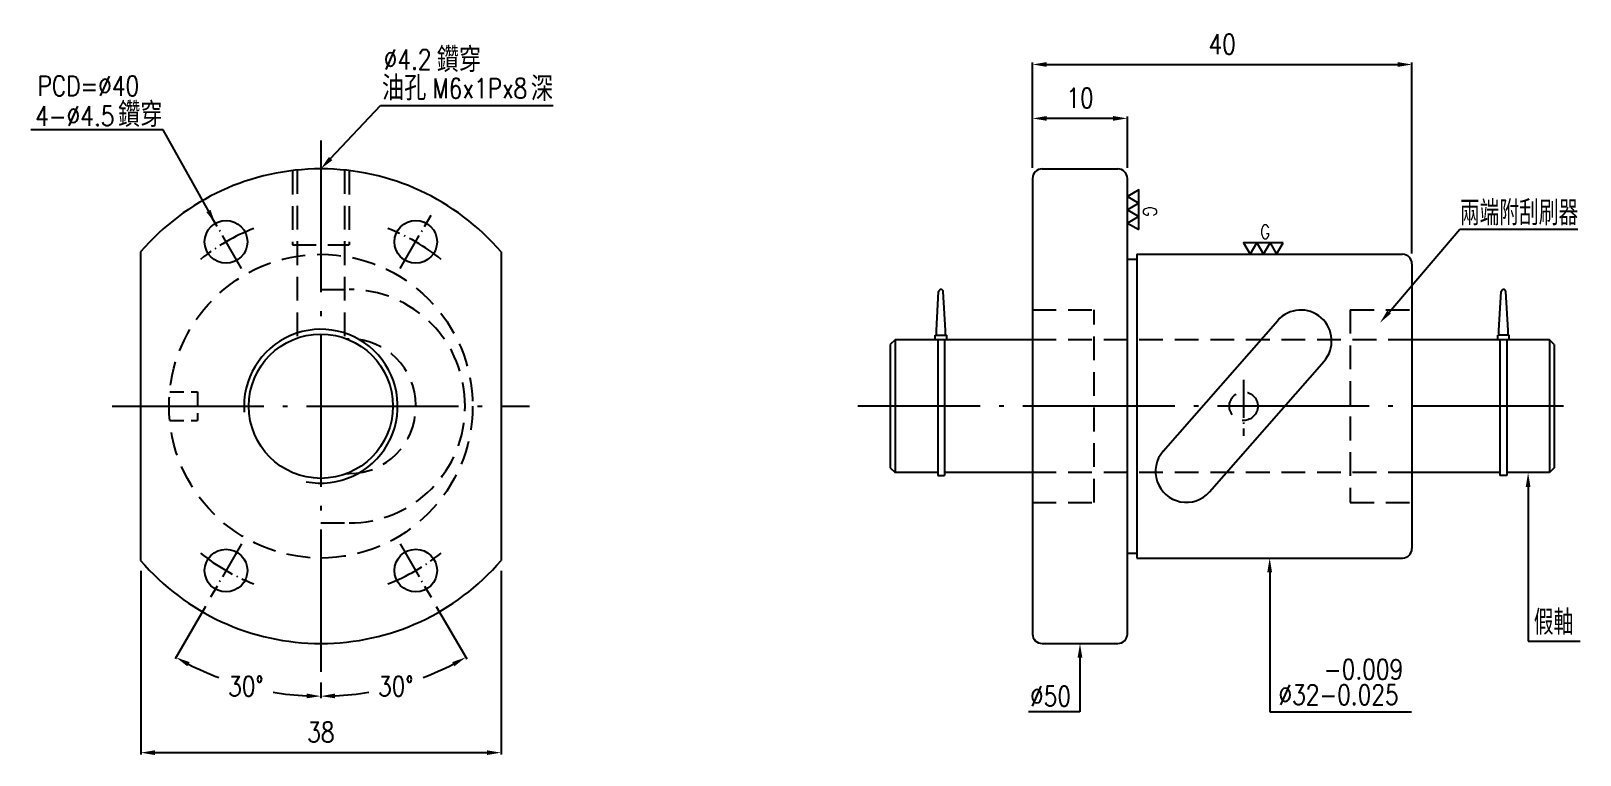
# Model space of a CAD drawing. Header units: millimetres. Extents: x 10478 to 10642, y -57 to 19.
import ezdxf
from ezdxf.enums import TextEntityAlignment as Align

# ---------------------------------------------------------------- set-up
doc = ezdxf.new("R2010")
doc.units = ezdxf.units.MM
doc.header["$LTSCALE"] = 10
doc.linetypes.add('C', pattern=[2.5625, 2, -0.25, 0.0625, -0.25])
doc.linetypes.add('H', pattern=[0.75, 0.5, -0.25])
doc.layers.get('0').update_dxf_attribs({"linetype": 'CONTINUOUS'})
doc.layers.get('DEFPOINTS').update_dxf_attribs({"linetype": 'CONTINUOUS'})
doc.layers.add('AM_5', color=3, linetype='CONTINUOUS', lineweight=25)
for name, color, linetype in [('C', 1, 'C'), ('H', 5, 'H'), ('L1', 4, 'CONTINUOUS')]:
    doc.layers.add(name, color=color, linetype=linetype)
doc.styles.add('SIMPLEX', font='SIMPLEX.shx', dxfattribs={"width": 0.8, "bigfont": 'chineset.shx'})
doc.dimstyles.new('STANDARD$0', dxfattribs={"dimscale": 0, "dimtxt": 2.1, "dimasz": 1.5, "dimexe": 0.2, "dimexo": 1.1, "dimgap": 1.1, "dimtad": 1, "dimdec": 3, "dimrnd": 0.0005, "dimdsep": 46, "dimtxsty": 'SIMPLEX', "dimcen": 0, "dimclrd": 6, "dimclre": 6, "dimclrt": 3, "dimadec": 1, "dimazin": 2, "dimtp": -0.1, "dimtm": 0.2, "dimtfac": 1, "dimtdec": 3, "dimtmove": 2, "dimatfit": 3, "dimfxl": 0, "dimtvp": 0.790698, "dimarcsym": 0})
doc.dimstyles.new('STANDARD$2', dxfattribs={"dimscale": 0, "dimtxt": 2.1, "dimasz": 1.5, "dimexe": 0.2, "dimexo": 1.1, "dimgap": 1.1, "dimtad": 0, "dimtih": 1, "dimtoh": 1, "dimdec": 3, "dimrnd": 0.0005, "dimdsep": 46, "dimtxsty": 'SIMPLEX', "dimcen": 0, "dimclrd": 6, "dimclre": 6, "dimclrt": 3, "dimadec": 1, "dimazin": 2, "dimtp": -0.1, "dimtm": 0.2, "dimtfac": 1, "dimtdec": 3, "dimtmove": 2, "dimatfit": 3, "dimfxl": 0, "dimtvp": 0.790698, "dimarcsym": 0})

# ---------------------------------------------------------------- blocks, each defined once
blk = doc.blocks.new('*D11')
at = {"layer": 'AM_5', "color": 6, "lineweight": -2}
for p, q in [((10583.92, 4.65), (10583.92, 15.75)), ((10585.42, 15.55), (10622.42, 15.55)), ((10623.92, -4.35), (10623.92, 15.75))]:
    blk.add_line(p, q, dxfattribs=at)
at = {"layer": 'AM_5', "color": 6}
for points in [[(10585.42, 15.8), (10585.42, 15.3), (10583.92, 15.55)], [(10622.42, 15.8), (10622.42, 15.3), (10623.92, 15.55)]]:
    blk.add_solid(points, dxfattribs=at)
at = {"layer": 'DEFPOINTS', "color": 0}
for p in [(10623.92, 15.55), (10583.92, 3.55), (10623.92, -5.45)]:
    blk.add_point(p, dxfattribs=at)
at = {"layer": 'AM_5', "color": 3, "insert": (10603.92, 17.7), "char_height": 2.1, "attachment_point": 5, "style": 'SIMPLEX'}
blk.add_mtext('40', dxfattribs=at)
blk = doc.blocks.new('*D12')
at = {"layer": 'AM_5', "color": 6, "lineweight": -2}
for p, q in [((10583.92, 4.65), (10583.92, 10.07)), ((10592.42, 9.87), (10585.42, 9.87)), ((10593.92, 4.65), (10593.92, 10.07))]:
    blk.add_line(p, q, dxfattribs=at)
at = {"layer": 'AM_5', "color": 6}
for points in [[(10585.42, 10.12), (10585.42, 9.62), (10583.92, 9.87)], [(10592.42, 10.12), (10592.42, 9.62), (10593.92, 9.87)]]:
    blk.add_solid(points, dxfattribs=at)
at = {"layer": 'DEFPOINTS', "color": 0}
for p in [(10583.92, 9.87), (10583.92, 3.55), (10593.92, 3.55)]:
    blk.add_point(p, dxfattribs=at)
at = {"layer": 'AM_5', "color": 3, "insert": (10588.92, 12.02), "char_height": 2.1, "attachment_point": 5, "style": 'SIMPLEX'}
blk.add_mtext('10', dxfattribs=at)
blk = doc.blocks.new('*D13')
at = {"color": 6, "lineweight": -2}
for p, q in [((10496.71, -41.54), (10493.51, -47.08)), ((10508.89, -49.55), (10508.89, -51.2))]:
    blk.add_line(p, q, dxfattribs=at)
for start, end in [(242.8131, 249.3644), (260.4903, 267.1869)]:
    blk.add_arc((10508.89, -20.45), 30.55, start, end, dxfattribs=at)
at = {"color": 6}
for points in [[(10494.81, -47.85), (10495.05, -47.41), (10493.61, -46.91)], [(10507.39, -50.72), (10507.38, -51.22), (10508.89, -51)]]:
    blk.add_solid(points, dxfattribs=at)
at = {"layer": 'DEFPOINTS', "color": 0}
for p in [(10508.89, 7.55), (10500.51, -34.96), (10497.26, -40.59), (10508.89, -48.45), (10498.44, -49.16)]:
    blk.add_point(p, dxfattribs=at)
at = {"color": 3, "insert": (10500.98, -49.96), "char_height": 2.1, "attachment_point": 5, "style": 'SIMPLEX'}
blk.add_mtext('30°', dxfattribs=at)
blk = doc.blocks.new('*D14')
at = {"color": 6, "lineweight": -2}
for p, q in [((10521.06, -41.54), (10524.26, -47.08)), ((10508.89, -49.55), (10508.89, -51.2))]:
    blk.add_line(p, q, dxfattribs=at)
for start, end in [(290.6356, 297.1869), (272.8131, 279.5097)]:
    blk.add_arc((10508.89, -20.45), 30.55, start, end, dxfattribs=at)
at = {"color": 6}
for points in [[(10522.73, -47.41), (10522.97, -47.85), (10524.16, -46.91)], [(10510.39, -51.22), (10510.38, -50.72), (10508.89, -51)]]:
    blk.add_solid(points, dxfattribs=at)
at = {"layer": 'DEFPOINTS', "color": 0}
for p in [(10508.89, 7.55), (10517.26, -34.96), (10520.51, -40.59), (10508.89, -48.45), (10514.19, -50.54)]:
    blk.add_point(p, dxfattribs=at)
at = {"color": 3, "insert": (10516.79, -49.96), "char_height": 2.1, "attachment_point": 5, "style": 'SIMPLEX'}
blk.add_mtext('30°', dxfattribs=at)
blk = doc.blocks.new('*D15')
at = {"layer": 'AM_5', "color": 6, "lineweight": -2}
for p, q in [((10489.89, -37.8), (10489.89, -57.15)), ((10527.89, -37.8), (10527.89, -57.15)), ((10491.39, -56.95), (10526.39, -56.95))]:
    blk.add_line(p, q, dxfattribs=at)
at = {"layer": 'AM_5', "color": 6}
for points in [[(10491.39, -56.7), (10491.39, -57.2), (10489.89, -56.95)], [(10526.39, -56.7), (10526.39, -57.2), (10527.89, -56.95)]]:
    blk.add_solid(points, dxfattribs=at)
at = {"layer": 'DEFPOINTS', "color": 0}
for p in [(10489.89, -36.7), (10527.89, -36.7), (10527.89, -56.95)]:
    blk.add_point(p, dxfattribs=at)
at = {"layer": 'AM_5', "color": 3, "insert": (10508.89, -54.8), "char_height": 2.1, "attachment_point": 5, "style": 'SIMPLEX'}
blk.add_mtext('38', dxfattribs=at)

msp = doc.modelspace()

# ---------------------------------------------------------------- linework, layer by layer
at = {"color": 6}
for p, q in [((10509.9163, 5.6404), (10515.1899, 11.2247)), ((10515.1899, 11.2247), (10533.3853, 11.2247)), ((10492.2453, 8.6497), (10478.3247, 8.6497)), ((10497.0274, 0.127), (10492.2453, 8.6497)), ((10621.5141, -10.5307), (10628.9657, -1.7909)), ((10628.9657, -1.7909), (10641.4156, -1.7909)), ((10636.1723, -28.9502), (10636.1723, -45.187)), ((10608.9223, -37.9502), (10608.9223, -52.6369)), ((10636.1723, -45.187), (10641.6428, -45.187)), ((10588.9223, -46.9502), (10588.9223, -52.6369)), ((10588.9223, -52.6369), (10583.485, -52.6369)), ((10608.9223, -52.6369), (10610.3455, -52.6369)), ((10610.3455, -52.6369), (10623.8655, -52.6369))]:
    msp.add_line(p, q, dxfattribs=at)
for p, q in [((10583.9223, 3.5498), (10583.9223, -44.4502)), ((10584.9223, 4.5498), (10592.9223, 4.5498)), ((10593.9223, -44.4502), (10593.9223, 3.5498)), ((10489.8864, -4.2021), (10489.8864, -36.6983)), ((10527.8864, -4.2021), (10527.8864, -36.6983)), ((10594.9223, -4.4502), (10622.9223, -4.4502)), ((10594.9223, -4.4502), (10594.9223, -36.4502)), ((10593.9223, -4.9502), (10594.9223, -4.9502)), ((10623.9223, -5.4502), (10623.9223, -35.4502)), ((10573.7814, -12.4844), (10574.0231, -8.3779)), ((10574.747, -12.4844), (10574.5053, -8.3779)), ((10633.0976, -12.4844), (10633.3392, -8.3779)), ((10634.0631, -12.4844), (10633.8214, -8.3779)), ((10597.6928, -25.1827), (10609.7671, -11.4293)), ((10573.6607, -12.9672), (10574.8676, -12.9672)), ((10573.6607, -13.45), (10573.6607, -12.9672)), ((10573.7814, -12.9672), (10573.7814, -12.4844)), ((10574.747, -12.9672), (10574.747, -12.4844)), ((10574.8676, -13.45), (10574.8676, -12.9672)), ((10634.1838, -12.9672), (10632.9769, -12.9672)), ((10632.9769, -13.45), (10632.9769, -12.9672)), ((10633.0976, -12.9672), (10633.0976, -12.4844)), ((10634.0631, -12.9672), (10634.0631, -12.4844)), ((10634.1838, -13.45), (10634.1838, -12.9672)), ((10569.4223, -13.4502), (10568.9223, -13.9502)), ((10568.9223, -13.9502), (10568.9223, -26.9502)), ((10569.4223, -13.4502), (10569.4223, -27.4502)), ((10583.9223, -13.4502), (10569.4223, -13.4502)), ((10573.9223, -13.45), (10573.9223, -27.7379)), ((10574.6464, -13.45), (10574.6464, -27.7379)), ((10638.4223, -13.4502), (10623.9223, -13.4502)), ((10633.1981, -13.45), (10633.1981, -27.7379)), ((10633.9223, -13.45), (10633.9223, -27.7379)), ((10638.9223, -13.9502), (10638.4223, -13.4502)), ((10638.4223, -13.4502), (10638.4223, -27.4502)), ((10638.9223, -13.9502), (10638.9223, -26.9502)), ((10602.5775, -29.471), (10614.6517, -15.7177)), ((10568.9223, -26.9502), (10569.4223, -27.4502)), ((10573.9223, -27.4502), (10569.4223, -27.4502)), ((10573.9223, -27.7379), (10574.6464, -27.7379)), ((10583.9223, -27.4502), (10574.6464, -27.4502)), ((10633.1981, -27.4502), (10623.9223, -27.4502)), ((10633.9223, -27.7379), (10633.1981, -27.7379)), ((10638.4223, -27.4502), (10633.9223, -27.4502)), ((10638.9223, -26.9502), (10638.4223, -27.4502)), ((10593.9223, -35.9502), (10594.9223, -35.9502)), ((10594.9223, -36.4502), (10622.9223, -36.4502)), ((10584.9223, -45.4502), (10592.9223, -45.4502))]:
    msp.add_line(p, q)
at = {"color": 3}
for points in [[(10595.1322, 0.9431), (10595.1322, 2.3402), (10593.9223, 1.6416)], [(10595.1322, -0.454), (10595.1322, 0.9431), (10593.9223, 0.2446)], [(10595.1322, -1.8511), (10595.1322, -0.454), (10593.9223, -1.1525)], [(10607.5621, -3.2403), (10606.1651, -3.2403), (10606.8636, -4.4502)], [(10608.9592, -3.2403), (10607.5621, -3.2403), (10608.2607, -4.4502)], [(10610.3563, -3.2403), (10608.9592, -3.2403), (10609.6578, -4.4502)]]:
    msp.add_lwpolyline(points, close=True, dxfattribs=at)
for centre, radius in [((10498.8864, -3.1297), 2.25), ((10518.8864, -3.1297), 2.25), ((10508.8864, -20.4502), 7.6), ((10498.8864, -37.7707), 2.25), ((10518.8864, -37.7707), 2.25)]:
    msp.add_circle(centre, radius)
for centre, radius, start, end in [((10508.8864, -20.4502), 25, 40.535802, 139.464198), ((10584.9223, 3.5498), 1, 90, 180), ((10592.9223, 3.5498), 1, 0, 90), ((10622.9223, -5.4502), 1, 0, 90), ((10574.2642, -8.3895), 0.2414, 2.753997, 177.246003), ((10633.5803, -8.3895), 0.2414, 2.753997, 177.246003), ((10612.2094, -13.5735), 3.25, 318.719619, 138.719619), ((10600.1351, -27.3269), 3.25, 138.719619, 318.719619), ((10622.9223, -35.4502), 1, 270, 0), ((10508.8864, -20.4502), 25, 220.535802, 319.464198), ((10584.9223, -44.4502), 1, 180, 270), ((10592.9223, -44.4502), 1, 270, 0)]:
    msp.add_arc(centre, radius, start, end)
at = {"color": 6}
for points in [[(10510.0981, 5.4687), (10509.7345, 5.812), (10508.8864, 4.5498)], [(10497.2454, 0.2494), (10496.8094, 0.0047), (10497.7614, -1.1811)], [(10621.7043, -10.6929), (10621.3238, -10.3685), (10620.5409, -11.6722)], [(10635.9223, -28.9502), (10636.4223, -28.9502), (10636.1723, -27.4502)], [(10608.6723, -37.9502), (10609.1723, -37.9502), (10608.9223, -36.4502)], [(10588.6723, -46.9502), (10589.1723, -46.9502), (10588.9223, -45.4502)]]:
    msp.add_solid(points, dxfattribs=at)
at = {"layer": 'C', "ltscale": 0.8}
for p, q in [((10508.8864, 7.5498), (10508.8864, -48.4502)), ((10486.8864, -20.4502), (10530.8864, -20.4502)), ((10639.9094, -20.4502), (10565.4963, -20.4502))]:
    msp.add_line(p, q, dxfattribs=at)
at = {"layer": 'C', "ltscale": 0.2}
for p, q in [((10500.5114, -5.9443), (10497.2614, -0.3151)), ((10517.2614, -5.9443), (10520.5114, -0.3151)), ((10606.1723, -17.6783), (10606.1723, -23.559)), ((10500.5114, -34.9561), (10497.2614, -40.5853)), ((10517.2614, -34.9561), (10520.5114, -40.5853))]:
    msp.add_line(p, q, dxfattribs=at)
for start, end in [(110.679161, 129.320839), (50.679161, 69.320839), (230.679161, 249.320839), (290.679161, 309.320839)]:
    msp.add_arc((10508.8864, -20.4502), 20, start, end, dxfattribs=at)
at = {"layer": 'DEFPOINTS', "color": 0, "linetype": 'ByBlock'}
msp.add_point((10623.9223, -30.6002), dxfattribs=at)
at = {"layer": 'H', "ltscale": 0.5}
for p, q in [((10505.8864, 4.3692), (10505.8864, -3.4502)), ((10506.3864, 4.4245), (10506.3864, -13.2731)), ((10511.3864, 4.4245), (10511.3864, -13.2731)), ((10511.8864, 4.3692), (10511.8864, -3.4502)), ((10505.8864, -3.4502), (10511.8864, -3.4502)), ((10508.8864, -8.1502), (10511.8864, -8.1502)), ((10583.9223, -10.3002), (10590.4223, -10.3002)), ((10590.4223, -30.6002), (10590.4223, -10.3002)), ((10617.4223, -10.3002), (10617.4223, -30.6002)), ((10617.4223, -10.3002), (10623.9223, -10.3002)), ((10511.5975, -13.3502), (10511.8864, -13.3502)), ((10623.9223, -13.4502), (10583.9223, -13.4502)), ((10518.8864, -20.3502), (10518.8864, -20.5502)), ((10511.5975, -27.5502), (10511.8864, -27.5502)), ((10623.9223, -27.4502), (10583.9223, -27.4502)), ((10583.9223, -30.6002), (10590.4223, -30.6002)), ((10617.4223, -30.6002), (10623.9223, -30.6002)), ((10508.8864, -32.7502), (10511.8864, -32.7502))]:
    msp.add_line(p, q, dxfattribs=at)
at = {"layer": 'H', "ltscale": 0.3}
for p, q in [((10492.9569, -18.9502), (10495.8864, -18.9502)), ((10495.8864, -18.9502), (10495.8864, -21.9502)), ((10492.9569, -21.9502), (10495.8864, -21.9502))]:
    msp.add_line(p, q, dxfattribs=at)
at = {"layer": 'H', "ltscale": 0.5}
for centre, radius in [((10508.8864, -20.4502), 16), ((10606.1723, -20.4502), 1.5)]:
    msp.add_circle(centre, radius, dxfattribs=at)
for centre, radius, start, end in [((10511.8864, -20.3502), 12.2, 359.530357, 90), ((10511.8864, -20.3502), 7, 0, 90), ((10511.8864, -20.5502), 12.2, 270, 0.469643), ((10511.8864, -20.5502), 7, 270, 0)]:
    msp.add_arc(centre, radius, start, end, dxfattribs=at)
at = {"layer": 'L1'}
msp.add_arc((10508.8864, -20.4502), 8.1, 258.970383, 184.546182, dxfattribs=at)

# ---------------------------------------------------------------- texts
at = {"color": 3, "style": 'SIMPLEX', "width": 0.9}
for s, p in [('鑽穿', (10521.1035, 14.7551)), ('油孔', (10515.3263, 11.7659)), ('深', (10531.0238, 11.6931)), ('鑽穿', (10487.5083, 8.9691))]:
    msp.add_text(s, height=2.6, dxfattribs=at).set_placement(p)
at = {"color": 3, "style": 'SIMPLEX', "width": 0.8}
msp.add_text('G', height=1.4571, rotation=270, dxfattribs=at).set_placement((10596.301, 0.5818), align=Align.MIDDLE_LEFT)
msp.add_text('G', height=1.4571, dxfattribs=at).set_placement((10607.9234, -2.0714), align=Align.MIDDLE_LEFT)
at = {"color": 3, "style": 'SIMPLEX'}
for s, insert, char_height, attachment_point in [('%%c4.2', (10520.5509, 15.0295), 2.1, 9), ('PCD=%%C40', (10489.7333, 12.2373), 2.1, 9), ('\\A1;M6x1Px8', (10530.6471, 11.9896), 2.1, 9), ('\\A1;4-∅4.5', (10487.1215, 9.0761), 2.1, 9), ('兩端附刮刷器', (10641.4573, -1.3976), 2.6, 9), ('假軸', (10640.9301, -44.5315), 2.6, 9), ('-0.009', (10614.6379, -49.2208), 2.1, 7), ('%%c50', (10587.9769, -52.0603), 2.1, 9), ('%%c32-0.025', (10609.8493, -51.895), 2.1, 7)]:
    msp.add_mtext(s, dxfattribs=dict(at, insert=insert, char_height=char_height, attachment_point=attachment_point))

# ---------------------------------------------------------------- dimensions: what is measured, and where the dimension line sits
for base, line2, picture, middle in [((10498.4363, -49.1616), ((10500.5114, -34.9561), (10497.2614, -40.5853)), '*D13', (10500.9784, -49.9632)), ((10514.1921, -50.5401), ((10517.2614, -34.9561), (10520.5114, -40.5853)), '*D14', (10516.7944, -49.9632))]:
    dim = msp.add_angular_dim_2l(base=base, line1=((10508.8864, 7.5498), (10508.8864, -48.4502)), line2=line2, dimstyle='STANDARD$2', override={"dimscale": 1, "dimrnd": 0, "dimadec": 3, "dimtmove": 0, "dimarcsym": 1})
    dim.commit()
    dim.dimension.update_dxf_attribs({"geometry": picture, "text_midpoint": middle})
at = {"layer": 'AM_5'}
for base, p1, p2, picture, middle in [((10623.9223, 15.5498), (10583.9223, 3.5498), (10623.9223, -5.4502), '*D11', (10603.9223, 17.6998)), ((10583.9223, 9.8654), (10593.9223, 3.5498), (10583.9223, 3.5498), '*D12', (10588.9223, 12.0154)), ((10527.8864, -56.9461), (10489.8864, -36.6983), (10527.8864, -36.6983), '*D15', (10508.8864, -54.7961))]:
    dim = msp.add_linear_dim(base=base, p1=p1, p2=p2, dimstyle='STANDARD$0', override={"dimscale": 1, "dimrnd": 0, "dimadec": 3, "dimtmove": 0, "dimarcsym": 1}, dxfattribs=at)
    dim.commit()
    dim.dimension.update_dxf_attribs({"geometry": picture, "text_midpoint": middle})

doc.saveas('drawing.dxf')
